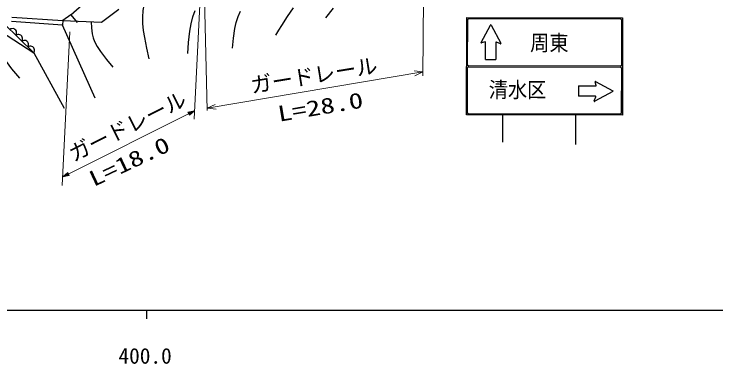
# Model space of a CAD drawing. Units: millimetres, scale not verified. Extents: x 40000 to 680000, y 20000 to 380000.
# Drawn here: x 452501 to 534672, y 198715 to 239646 of the extents above; entities that cross this region are included whole.
import ezdxf
from ezdxf.enums import TextEntityAlignment as Align

# ---------------------------------------------------------------- set-up
doc = ezdxf.new("R2010")
doc.units = ezdxf.units.MM
doc.header["$LTSCALE"] = 1000
for name, color, linetype, lineweight in [('M-BGD', 7, 'Continuous', 25), ('M-BGD-HTXT', 7, 'Continuous', 13), ('M-STR-STRC', 7, 'Continuous', 25), ('M-TTL-BAND', 7, 'Continuous', 25)]:
    doc.layers.add(name, color=color, linetype=linetype, lineweight=lineweight)
doc.styles.add('ＭＳ ゴシック', font='')
doc.styles.get('ＭＳ ゴシック').set_extended_font_data('MS Gothic')

# ---------------------------------------------------------------- blocks, each defined once
blk = doc.blocks.new('BUHIN531')
at = {"color": 7, "linetype": 'Continuous', "lineweight": 25}
blk.add_lwpolyline([(476, 117), (413, 218), (333, 297), (215, 378), (96, 410), (-25, 418), (-172, 382), (-275, 318), (-366, 236), (-433, 108), (-465, 2), (-476, -117)], dxfattribs=at)

msp = doc.modelspace()

# ---------------------------------------------------------------- linework, layer by layer
at = {"layer": 'M-BGD'}
for p, q in [((459150, 239569), (462107, 242160)), ((462744, 238705), (464783, 240227)), ((452245, 239293), (458205, 238884)), ((459150, 239569), (458205, 238884)), ((459150, 239569), (459884, 238674)), ((454817, 235103), (451323, 238542)), ((458169, 238361), (452209, 238770)), ((461985, 229792), (458166, 238361)), ((458205, 238884), (458169, 238361)), ((458205, 238884), (462744, 238705)), ((450922, 237626), (454817, 235103)), ((454817, 235103), (458370, 228629))]:
    msp.add_line(p, q, dxfattribs=at)
for points in [[(475121, 246866), (473849, 246238), (472611, 245560), (471315, 244762), (470031, 243900), (469377, 243437), (468769, 242932), (468474, 242614), (468227, 242259), (468008, 241825), (467837, 241350), (467683, 240703), (467587, 240045), (467535, 239290), (467544, 238532), (467620, 237720), (467757, 236906), (468022, 235666), (468297, 234419)], [(472828, 235019), (472919, 236331), (473070, 237649), (473229, 238497), (473447, 239334), (473690, 240046)], [(478066, 235674), (478176, 236827), (478347, 237974), (478505, 238661), (478725, 239341), (479007, 240002)], [(485188, 240360), (484473, 239355), (483805, 238314), (483463, 237752), (483124, 237189)], [(488982, 239202), (489883, 240353)], [(448240, 238740), (450194, 235966), (452197, 233229), (452663, 232681), (453145, 232134)], [(461546, 238739), (461562, 238022), (461639, 237321), (461749, 236883), (461920, 236450), (462249, 235851), (462636, 235272), (463337, 234347), (464076, 233448)]]:
    msp.add_lwpolyline(points, dxfattribs=at)
at = {"layer": 'M-BGD-HTXT'}
for p, q in [((500559, 254541), (500371, 232417)), ((473569, 227340), (474467, 245327)), ((475116, 228359), (474727, 245450)), ((459051, 237578), (458153, 219591)), ((475110, 228622), (500375, 232867)), ((458203, 220590), (473619, 228339))]:
    msp.add_line(p, q, dxfattribs=at)
for points in [[(499341, 232984), (500375, 232867), (499436, 232420)], [(476144, 228505), (475110, 228622), (476049, 229069)], [(473550, 228305), (473037, 227868), (472894, 228153), (473549, 228304)], [(473091, 228074), (473210, 228134), (473100, 228057), (473083, 228091), (473210, 228134)], [(458271, 220625), (458785, 221061), (458928, 220776), (458273, 220626)], [(458730, 220855), (458612, 220796), (458722, 220872), (458739, 220839), (458612, 220796)]]:
    msp.add_lwpolyline(points, dxfattribs=at)
for points in [[(473619, 228339), (472865, 228170), (473033, 227835)], [(473482, 228270), (473050, 227906), (472932, 228141)], [(473415, 228236), (473062, 227944), (472970, 228128)], [(473346, 228202), (473075, 227982), (473008, 228116)], [(473279, 228168), (473087, 228019), (473045, 228103)], [(458203, 220590), (458957, 220759), (458789, 221095)], [(458340, 220659), (458772, 221023), (458890, 220789)], [(458407, 220693), (458760, 220985), (458852, 220801)], [(458476, 220727), (458747, 220948), (458814, 220814)], [(458543, 220761), (458735, 220910), (458777, 220826)]]:
    msp.add_lwpolyline(points, close=True, dxfattribs=at)
at = {"layer": 'M-STR-STRC'}
for p, q in [((505471, 227838), (505496, 239238)), ((505496, 239238), (523736, 239198)), ((505736, 239117), (523496, 239079)), ((523736, 239198), (523711, 227798)), ((505604, 233718), (505615, 238998)), ((507169, 236335), (508270, 238352)), ((508346, 238352), (509501, 236233)), ((523615, 238959), (523604, 233679)), ((507635, 236392), (507219, 236272)), ((507685, 234343), (507690, 236350)), ((508915, 236330), (508911, 234340)), ((509446, 236172), (508975, 236370)), ((507685, 234343), (508911, 234340)), ((505723, 233477), (523483, 233439)), ((523484, 233559), (505724, 233597)), ((505592, 228078), (505603, 233358)), ((523603, 233319), (523592, 228039)), ((520583, 231767), (522600, 230666)), ((518591, 231251), (518588, 230026)), ((518591, 231251), (520598, 231247)), ((520640, 231302), (520521, 231717)), ((522600, 230591), (520481, 229436)), ((520578, 230021), (518588, 230026)), ((520421, 229490), (520618, 229961)), ((523711, 227798), (505471, 227838)), ((523472, 227919), (505712, 227957)), ((509701, 227829), (509694, 224642)), ((518246, 227810), (518239, 224405))]:
    msp.add_line(p, q, dxfattribs=at)
for centre, radius, start, end in [((505735, 238997), 120, 89.87646, 179.87622), ((508308, 238331), 43.2, 28.59619, 151.37842), ((523495, 238959), 120, 359.87622, 89.87622), ((507207, 236314), 43.2, 151.37842, 285.98914), ((507646, 236350), 43.2, 359.87646, 105.98926), ((508958, 236330), 43.2, 67.2666, 179.87622), ((509463, 236212), 43.2, 247.2666, 28.59619), ((505723, 233357), 120, 89.87646, 179.87622), ((505724, 233717), 120, 179.87622, 269.87622), ((523483, 233319), 120, 359.87622, 89.87622), ((523484, 233679), 120, 269.87622, 359.87622), ((520562, 231729), 43.2, 61.37866, 195.98901), ((520598, 231290), 43.2, 269.87646, 15.98926), ((522579, 230628), 43.2, 298.59619, 61.37866), ((520461, 229473), 43.2, 157.2666, 298.59619), ((520578, 229978), 43.2, 337.2666, 89.87646), ((505712, 228077), 120, 179.87622, 269.87622), ((523472, 228039), 120, 269.87622, 359.87622)]:
    msp.add_arc(centre, radius, start, end, dxfattribs=at)
at = {"layer": 'M-TTL-BAND'}
for p, q in [((40000, 205000), (579000, 205000)), ((468000, 205000), (468000, 204000))]:
    msp.add_line(p, q, dxfattribs=at)

# ---------------------------------------------------------------- block references
at = {"layer": 'M-BGD', "rotation": 301.62852}
for p in [(452372, 237510), (453070, 236823), (453769, 236135), (454468, 235447)]:
    msp.add_blockref('BUHIN531', p, dxfattribs=at)

# ---------------------------------------------------------------- texts
at = {"layer": 'M-BGD-HTXT', "style": 'ＭＳ ゴシック'}
for rotation, p in [(9.2, (480434, 229839)), (26.7, (459729, 221834))]:
    msp.add_text('ガードレール', height=1833, rotation=rotation, dxfattribs=at).set_placement(p, align=Align.BOTTOM_LEFT)
at = {"layer": 'M-BGD-HTXT', "style": 'ＭＳ ゴシック', "width": 1.35}
for s, rotation, p in [('L=28.0', 9.6, (483628, 226503)), ('L=18.0', 25.3, (462058, 218908))]:
    msp.add_text(s, height=1833, rotation=rotation, dxfattribs=at).set_placement(p, align=Align.BOTTOM_LEFT)
at = {"layer": 'M-STR-STRC', "style": 'ＭＳ ゴシック', "width": 0.9}
for s, p in [('周東', (512916, 234816)), ('清水区 ', (508068, 229336))]:
    msp.add_text(s, height=1833, rotation=359.8, dxfattribs=at).set_placement(p, align=Align.BOTTOM_LEFT)
at = {"layer": 'M-TTL-BAND', "style": 'ＭＳ ゴシック'}
msp.add_text('400.0', height=1833, dxfattribs=at).set_placement((467844, 198195), align=Align.BOTTOM_CENTER)

doc.saveas('drawing.dxf')
